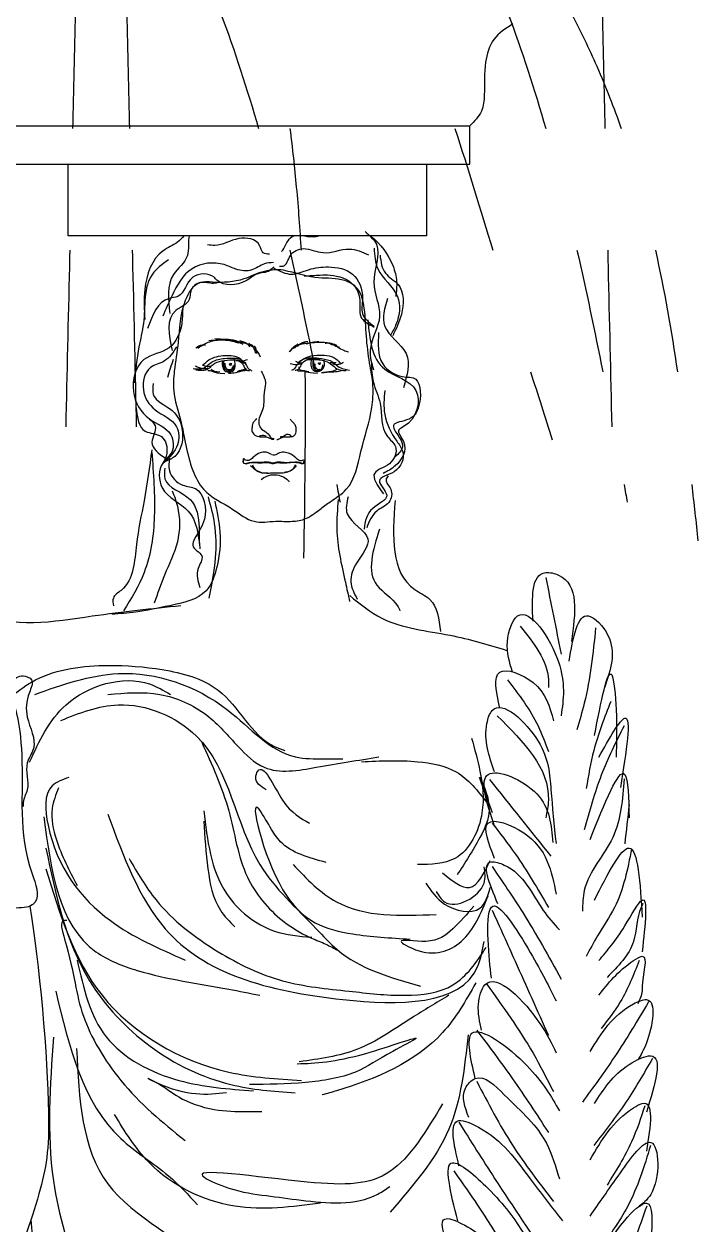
# Model space of a CAD drawing. Extents: x 3172 to 33391, y 13916 to 34175.
# Drawn here: x 8699 to 9228, y 31418 to 32360 of the extents above; entities that cross this region are included whole.
import ezdxf

# ---------------------------------------------------------------- set-up
doc = ezdxf.new("R2010")
doc.units = 0
doc.layers.get('0').update_dxf_attribs({"linetype": 'CONTINUOUS'})

# ---------------------------------------------------------------- blocks, each defined once
blk = doc.blocks.new('A$C252A7461')
at = {"color": 4}
for points in [[(1578.74, 428.41), (1578.02, 398.11), (1577.31, 367.82), (1576.61, 337.53)], [(1619.19, 428.41), (1619.9, 398.11), (1620.61, 367.82), (1621.32, 337.53)], [(1692.89, 428.41), (1703.98, 398.65), (1713.82, 368.31), (1722.7, 337.53)], [(1918.56, 428.41), (1929.66, 398.65), (1939.49, 368.31), (1948.37, 337.53)], [(1992.72, 428.41), (1993.43, 398.11), (1994.14, 367.82), (1994.85, 337.53)], [(1877.02, 337.53), (1887.41, 305.76), (1897.09, 273.7), (1906.76, 241.99)], [(1747.25, 241.99), (1754.52, 210.4), (1761.15, 178.5), (1767.44, 146.46)], [(1972.92, 241.99), (1980.19, 210.4), (1986.82, 178.5), (1993.11, 146.46)], [(2034.52, 241.99), (2041.52, 210.5), (2047.08, 178.59), (2051.79, 146.46)], [(1759.17, 146.46), (1759.7, 97.73), (1758.92, 48.87), (1758.14, 0)], [(1936.49, 146.46), (1942.13, 128.63), (1947.79, 110.86), (1953.44, 93.1)], [(1784.19, 57.91), (1785.04, 53.29), (1785.9, 48.68), (1786.75, 44.06)], [(2009.86, 57.91), (2010.72, 53.29), (2011.57, 48.68), (2012.42, 44.06)], [(2063.07, 57.91), (2064.75, 43.17), (2066.37, 28.41), (2067.99, 13.65)]]:
    blk.add_open_spline(points, degree=3, dxfattribs=at)
for points, knots in [([(1968.24, 428.41), (1975.51, 414.62), (1989.96, 384.67), (2001.92, 354.02), (2007.67, 337.53)], [324.301889, 324.301889, 324.301889, 324.301889, 354.979584, 389.90339, 389.90339, 389.90339, 389.90339]), ([(1747.43, 337.53), (1749.34, 322.23), (1752.8, 290.45), (1755.14, 258.54), (1756.09, 241.99)], [252.696264, 252.696264, 252.696264, 252.696264, 283.65169, 316.888395, 316.888395, 316.888395, 316.888395]), ([(1574.4, 241.99), (1574.3, 237.69), (1573.24, 191.46), (1572.19, 145.23), (1571.24, 103.31)], [315.418437, 315.418437, 315.418437, 315.418437, 324.030934, 407.896175, 407.896175, 407.896175, 407.896175]), ([(1623.53, 241.99), (1623.63, 237.69), (1624.69, 191.46), (1625.73, 145.23), (1626.68, 103.31)], [315.418437, 315.418437, 315.418437, 315.418437, 324.030934, 407.896175, 407.896175, 407.896175, 407.896175]), ([(1997.06, 241.99), (1997.15, 237.69), (1998.21, 191.46), (1999.26, 145.23), (2000.21, 103.31)], [315.418437, 315.418437, 315.418437, 315.418437, 324.030934, 407.896175, 407.896175, 407.896175, 407.896175])]:
    blk.add_open_spline(points, degree=3, knots=knots, dxfattribs=at)

msp = doc.modelspace()

# ---------------------------------------------------------------- linework, layer by layer
for p, q in [((8678.0836, 32280.21342), (9048.94401, 32280.21342)), ((9048.94401, 32250.21342), (9048.94401, 32280.21342)), ((8307.22318, 32250.21342), (9048.94401, 32250.21342))]:
    msp.add_line(p, q)
msp.add_lwpolyline([(9014.95556, 32193.93941), (8733.40087, 32193.93941), (8733.40087, 32250.21342), (9014.95556, 32250.21342)], close=True)
for points in [[(9082.78056, 32360.21342), (9067.90574, 32348.1095), (9061.40249, 32330.23867), (9060.38635, 32304.44775), (9058.15092, 32291.85691), (9048.94401, 32280.21342)], [(8799.16258, 32025.75547), (8793.132, 31985.58894), (8787.10141, 31951.4474), (8775.04022, 31915.29752), (8769.00962, 31909.27254), (8769.00962, 31903.24757)], [(8799.16258, 32023.74715), (8801.17279, 31973.53898), (8793.132, 31929.35581), (8777.05041, 31899.23091)], [(8870.93884, 32017.69571), (8871.19894, 32017.04596), (8870.93884, 32016.39621), (8871.06889, 32015.61651), (8872.49943, 32015.09671), (8876.79108, 32015.87641), (8879.00193, 32016.00636)], [(8878.74182, 32016.00636), (8881.86302, 32016.00636), (8886.5448, 32016.13631), (8888.6256, 32016.26626), (8891.35665, 32016.13631), (8894.21774, 32015.48656), (8895.77834, 32015.87641), (8899.41973, 32016.26626), (8903.97147, 32015.87641), (8910.34391, 32016.13631), (8916.45624, 32015.48656), (8917.62669, 32015.09671), (8918.53704, 32015.35661), (8918.92719, 32016.78606)], [(8815.24417, 31993.62225), (8819.26455, 31981.5723), (8819.26455, 31953.45573), (8809.21358, 31927.34748), (8801.17279, 31905.2559)], [(8848.64534, 31985.42217), (8852.70954, 31961.05567), (8850.27582, 31933.55751), (8841.86199, 31915.06206), (8813.25497, 31903.29222), (8786.33071, 31898.24801), (8767.82029, 31896.56662)], [(8990.31646, 31985.9637), (9005.8655, 31916.0496), (9017.52729, 31908.28136), (9026.05172, 31883.05287)], [(8978.07017, 31963.49735), (8976.05997, 31919.31418), (8992.14155, 31903.24757), (8994.15174, 31899.23091)], [(8821.94621, 31903.14879), (8752.33898, 31894.96733), (8666.35362, 31899.05806), (8633.59728, 31927.69317), (8584.4628, 31931.78391), (8576.2737, 31923.60245)], [(9098.68202, 31891.19761), (9108.733, 31929.35581), (9118.784, 31927.34748), (9128.83497, 31875.131)], [(8533.81135, 31916.83164), (8599.08315, 31886.26397), (8676.59342, 31853.65844), (8696.99085, 31786.40956), (8705.14981, 31692.66869), (8707.18955, 31670.2524), (8705.14981, 31668.21455), (8699.03059, 31666.1767), (8682.71264, 31664.13886), (8676.59342, 31660.06317)], [(9108.733, 31925.33915), (9120.79419, 31865.08937)], [(8954.72152, 31911.26145), (8979.9843, 31893.4455), (9033.48195, 31880.08354), (9078.06332, 31868.20624)], [(9082.60043, 31851.03108), (9078.58004, 31875.131), (9086.62083, 31895.21427), (9118.784, 31859.06438), (9120.79419, 31816.88954)], [(9127.03018, 31859.66141), (9142.29274, 31895.24093), (9157.5553, 31879.99257), (9155.01155, 31839.33026)], [(9088.63102, 31887.18095), (9110.74321, 31845.0061), (9110.74321, 31838.98112)], [(9147.90746, 31886.02219), (9138.99118, 31826.63569), (9133.04701, 31805.85042)], [(8688.31337, 31831.91905), (8707.88808, 31844.95671), (8764.981, 31856.36467), (8807.39287, 31853.10525), (8851.43596, 31836.80818), (8895.47906, 31792.80608), (8903.63519, 31789.54667)], [(8707.29904, 31833.60638), (8772.8117, 31849.9693), (8858.79706, 31821.33418), (8912.02612, 31784.51761), (8934.62848, 31783.02784), (8949.30952, 31783.02784)], [(9072.54945, 31822.91451), (9072.54945, 31851.03108), (9098.68202, 31842.99778), (9114.76359, 31812.87288)], [(9146.97269, 31801.3246), (9160.58679, 31848.92958), (9163.9903, 31821.72672), (9163.9903, 31784.32281)], [(8688.31337, 31843.32701), (8698.10073, 31848.21613), (8704.62564, 31844.95671), (8702.99442, 31835.17847), (8701.36319, 31815.62199), (8706.25687, 31791.17638), (8701.36319, 31779.76842), (8701.36319, 31758.58222), (8698.10073, 31748.80398), (8698.10073, 31745.54456)], [(8703.2045, 31780.42688), (8731.86629, 31825.42491), (8797.37895, 31841.78784), (8813.75711, 31833.60638)], [(9078.58004, 31845.0061), (9102.7024, 31808.85622), (9110.74321, 31788.77297)], [(8764.62261, 31833.60638), (8805.56802, 31833.60638), (8842.4189, 31817.24345), (8866.98615, 31792.69907), (8887.45887, 31776.33615), (8928.40428, 31776.33615), (8977.53879, 31784.51761)], [(8727.77173, 31813.15273), (8772.8117, 31825.42491), (8834.22983, 31800.88053), (8884.06048, 31699.91275), (8928.40428, 31649.52351), (8944.78245, 31633.16059), (9010.29511, 31604.52548)], [(9068.52905, 31772.70635), (9062.49845, 31810.86455), (9066.51886, 31820.90618), (9102.7024, 31796.80627), (9112.7534, 31758.64807), (9116.77378, 31716.47322)], [(9159.79582, 31828.12035), (9146.42141, 31789.51913), (9140.47722, 31759.82588)], [(9070.53926, 31816.88954), (9110.74321, 31750.61477), (9108.733, 31736.55648)], [(9150.3762, 31784.32281), (9170.79735, 31814.92601), (9167.39383, 31760.52032)], [(9170.19815, 31808.81975), (9152.3656, 31770.21853), (9138.99118, 31727.16331)], [(8838.38617, 31796.0655), (8859.59208, 31742.28515), (8874.27313, 31690.1345), (8902.00396, 31655.91066), (8923.2099, 31642.873), (8934.62848, 31637.98387), (8944.41584, 31633.09475)], [(9050.44552, 31799.32491), (9056.97042, 31773.24959), (9058.60165, 31740.65544), (9037.39571, 31704.80187), (9008.03365, 31699.91275)], [(8888.95415, 31758.58222), (8880.79802, 31768.36047), (8882.42925, 31773.24959), (8902.00396, 31750.43369), (8923.2099, 31732.5069)], [(8963.99879, 31780.73965), (9008.22312, 31780.73965), (9038.37609, 31772.70635), (9062.49845, 31748.60644)], [(9068.52366, 31730.05034), (9063.43614, 31770.71263), (9101.59256, 31755.46428), (9114.31137, 31717.34337)], [(9143.56916, 31719.71605), (9170.79735, 31770.72139), (9174.20088, 31736.71783)], [(8733.98771, 31768.36047), (8720.9379, 31761.84164), (8717.67544, 31730.87719), (8766.61223, 31655.91066), (8825.33635, 31624.94621)], [(9066.75777, 31740.65544), (9056.97042, 31768.36047), (9063.49532, 31750.43369), (9056.97042, 31721.09895), (9039.02694, 31691.76421)], [(9064.50866, 31766.68138), (9112.7534, 31706.43158)], [(9170.19815, 31767.2492), (9161.28188, 31721.22466), (9138.99118, 31679.65411), (9137.50514, 31663.32283)], [(8725.83158, 31760.21193), (8720.9379, 31743.91485), (8724.20035, 31719.46924), (8740.5126, 31683.61569)], [(8936.25971, 31701.54246), (8900.37273, 31717.83953), (8892.21661, 31729.24749), (8883.36432, 31743.61031), (8902.00396, 31680.35627), (8957.06607, 31645.43278), (9002.10602, 31641.34205)], [(9174.20088, 31746.9189), (9170.79735, 31716.31569)], [(8714.413, 31737.39602), (8755.19365, 31631.46504), (8787.81817, 31616.79767), (8859.59208, 31602.13031), (8884.06048, 31597.24118)], [(8764.62261, 31739.51958), (8809.66258, 31649.52351), (8949.30952, 31593.98177), (9055.33919, 31620.05709), (9060.23288, 31639.61358)], [(8840.01738, 31742.28515), (8857.96088, 31677.09685), (8895.47906, 31647.76212), (8924.84113, 31642.873)], [(8840.01738, 31734.13661), (8843.27983, 31696.65333), (8853.06719, 31664.05919), (8864.48577, 31651.02153)], [(9068.52366, 31704.6364), (9063.43614, 31732.59173), (9091.41751, 31724.96755), (9116.85513, 31676.68106)], [(9066.51886, 31732.53982), (9084.61064, 31708.43991), (9110.74321, 31666.26505)], [(8716.04423, 31712.95041), (8750.29996, 31608.64914), (8861.22331, 31527.16377), (8911.79131, 31520.64494)], [(9176.14232, 31712.31669), (9162.76792, 31666.29216), (9149.3935, 31644.02222), (9140.47722, 31627.69094)], [(9146.97269, 31672.11107), (9174.20088, 31712.91534), (9184.41144, 31658.50965)], [(8781.29325, 31704.80187), (8802.49919, 31672.20773), (8851.43596, 31631.46504), (8902.00396, 31608.64914), (8954.20319, 31600.5006), (8998.24629, 31597.24118), (9035.76448, 31605.38972), (9061.86409, 31634.72446)], [(8910.16009, 31699.91275), (8944.41584, 31670.57802), (9022.71467, 31660.79978)], [(9027.60836, 31693.39392), (9048.81429, 31681.98598), (9065.12655, 31703.17217)], [(9071.06742, 31669.05689), (9065.97989, 31702.095), (9076.15495, 31699.55361), (9106.68007, 31663.9741), (9119.39888, 31648.72574)], [(8716.04423, 31696.65333), (8760.08731, 31597.24118), (8859.59208, 31536.94201), (8916.685, 31530.42318)], [(9022.71467, 31678.72656), (9029.23959, 31670.57802), (9060.23288, 31685.24538), (9060.23288, 31698.28304)], [(9066.51886, 31698.39828), (9090.64123, 31662.24841), (9120.79419, 31610.03192)], [(9014.55854, 31685.24538), (9029.23959, 31668.94832), (9056.97042, 31665.6889), (9065.12655, 31681.98598)], [(9052.07673, 31667.31861), (9035.76448, 31649.39183), (9014.55854, 31639.61358), (8994.98384, 31639.61358), (9006.40242, 31633.09475), (9042.28938, 31639.61358), (9063.49532, 31675.46715)], [(9065.97989, 31610.60483), (9063.43614, 31641.10156), (9065.97989, 31666.5155), (9096.50504, 31630.93598), (9116.85513, 31592.81507)], [(9150.3762, 31624.50609), (9170.79735, 31651.70893), (9184.41144, 31672.11107), (9184.41144, 31631.3068)], [(9066.51886, 31664.25673), (9084.61064, 31624.09021), (9110.74321, 31565.84874)], [(9185.0586, 31669.26148), (9183.57256, 31666.29216), (9177.62837, 31639.56823), (9156.82373, 31611.35964)], [(8732.35648, 31655.91066), (8730.72525, 31655.91066), (8730.72525, 31641.24329), (8745.40629, 31580.94411), (8774.76835, 31530.42318), (8825.33635, 31483.16166)], [(8740.5126, 31624.94621), (8763.34977, 31564.64703), (8820.44267, 31530.42318), (8879.16679, 31522.27464)], [(9150.3762, 31597.30324), (9177.6044, 31624.50609), (9184.41144, 31627.90645), (9184.41144, 31604.10395), (9184.41144, 31600.7036), (9181.00793, 31590.50253)], [(9182.08651, 31624.7216), (9167.22605, 31592.05904), (9152.3656, 31571.27376)], [(9058.34861, 31569.94253), (9055.80486, 31590.27369), (9060.89236, 31605.52204), (9104.13632, 31575.02532), (9116.85513, 31552.15278)], [(9053.70796, 31607.01943), (9027.60836, 31567.90645), (8944.41584, 31522.27464), (8932.99725, 31519.01523)], [(9062.49845, 31606.01526), (9098.68202, 31551.79045), (9114.76359, 31521.66556)], [(8723.6772, 31600.43474), (8774.76835, 31484.79137), (8812.28654, 31455.45663), (8835.12371, 31432.64073)], [(9032.50202, 31597.24118), (9003.13996, 31579.3144), (8960.72809, 31554.86879), (8915.05377, 31545.09055)], [(9189.51674, 31592.05904), (9162.76792, 31549.00382), (9137.50514, 31513.37192)], [(9143.56916, 31553.09862), (9177.6044, 31590.50253), (9187.81498, 31593.90288), (9187.81498, 31559.89933), (9181.00793, 31546.2979)], [(9053.26108, 31531.82162), (9050.71733, 31567.40114), (9093.96128, 31541.9872), (9119.39888, 31506.40768)], [(9054.45767, 31569.86539), (9082.60043, 31531.70719), (9110.74321, 31489.53233)], [(8721.88944, 31564.40834), (8721.88944, 31451.41529), (8791.48842, 31306.55241), (8863.98734, 31251.50452), (8887.18701, 31234.12096)], [(8913.42254, 31543.46084), (8967.253, 31551.60937), (9006.40242, 31563.01732), (8988.45894, 31553.23908), (8959.09688, 31536.94201), (8919.94744, 31528.79348), (8875.90436, 31527.16377)], [(9047.61823, 31566.32731), (9032.57064, 31492.16157), (8986.42464, 31427.01598)], [(8740.05536, 31555.43671), (8764.62261, 31449.07773), (8846.51346, 31379.53531), (8858.79706, 31363.17239)], [(9146.97269, 31512.29435), (9174.20088, 31542.89755), (9191.21849, 31549.69826), (9187.81498, 31505.49364)], [(9192.48883, 31547.51916), (9171.6842, 31513.37192), (9146.42141, 31479.22469)], [(8857.96088, 31520.64494), (8802.49919, 31528.79348), (8795.97429, 31532.05289), (8802.49919, 31528.79348), (8820.44267, 31517.38552), (8848.17352, 31507.60728), (8874.27313, 31505.97757), (8885.69171, 31505.97757)], [(9048.17356, 31501.32491), (9045.6298, 31524.19744), (9053.26108, 31531.82162), (9076.15495, 31519.11465), (9109.22384, 31480.99375), (9119.39888, 31453.03842)], [(9054.45767, 31529.69886), (9082.60043, 31479.49071), (9114.76359, 31435.30752)], [(9027.55242, 31511.93221), (8986.17843, 31458.7866), (8921.16216, 31450.5195), (8840.77842, 31454.06255), (8859.69224, 31445.79545), (8889.24509, 31439.89038), (8916.43371, 31436.34734), (8976.72152, 31441.07139), (8986.17843, 31446.97646)], [(9143.56916, 31468.08972), (9177.6044, 31508.89399), (9184.41144, 31512.29435), (9187.81498, 31474.89044)], [(8931.80119, 31433.98532), (8864.4207, 31431.62329), (8797.04021, 31465.87268), (8769.85159, 31503.66511)], [(9186.54464, 31510.4026), (9176.14232, 31482.19401), (9156.82373, 31448.04677)], [(9040.54227, 31463.204), (9040.54227, 31498.78351), (9055.80486, 31493.70072), (9096.50504, 31453.03842), (9121.94265, 31420.00031)], [(9040.38628, 31497.56565), (9068.52905, 31453.38246), (9112.7534, 31387.10769)], [(9143.56916, 31423.88509), (9167.39383, 31457.88866), (9191.21849, 31481.69114), (9191.21849, 31440.88687), (9181.00793, 31430.6858)], [(9191.00279, 31479.22469), (9173.17024, 31431.71549), (9149.3935, 31396.0836)], [(9039.59285, 31420.00031), (9035.45475, 31465.74539), (9063.43614, 31445.41424), (9091.41751, 31409.83473), (9116.46802, 31360.01059)], [(9036.3659, 31459.40745), (9062.49845, 31421.24925), (9118.0444, 31321.03148)], [(9142.35206, 31358.02656), (9170.79735, 31420.48473), (9187.81498, 31434.08616), (9191.21849, 31403.48296)], [(9188.0307, 31431.71549), (9170.19815, 31381.23698)], [(9037.99852, 31381.8794), (9030.36724, 31404.75194), (9027.82347, 31420.00031), (9055.80486, 31409.83473), (9086.32998, 31379.338), (9114.31137, 31341.21709)]]:
    msp.add_spline(points, degree=3)
at = {"color": 7}
for points, knots in [([(8824.45889, 32193.93941), (8822.87192, 32192.03825), (8818.18832, 32187.00477), (8800.65713, 32180.46876), (8792.11981, 32154.55331), (8793.23002, 32135.79018), (8793.68864, 32128.03915)], [74.436720348, 74.436720348, 74.436720348, 74.436720348, 81.351093938, 93.783086523, 125.786756433, 148.313017451, 148.313017451, 148.313017451, 148.313017451]), ([(8828.52453, 32193.93941), (8827.43093, 32189.2424), (8830.01523, 32175.77159), (8809.92919, 32161.80395), (8812.07885, 32143.96529), (8813.42748, 32132.77386)], [11.306840998, 11.306840998, 11.306840998, 11.306840998, 25.689374812, 43.164250482, 72.585346083, 72.585346083, 72.585346083, 72.585346083]), ([(8901.219, 32181.47778), (8901.50794, 32181.85097), (8904.37723, 32185.55699), (8908.13327, 32197.91826), (8921.91285, 32192.10192), (8928.98416, 32193.52737), (8930.39369, 32193.93941)], [0, 0, 0, 0, 1.356657335, 13.472280486, 29.488664098, 33.624138807, 33.624138807, 33.624138807, 33.624138807]), ([(8970.84406, 32193.93941), (8978.86271, 32187.44568), (8987.63273, 32176.03425), (8992.27875, 32158.18737), (8991.29771, 32150.08062), (8990.81338, 32146.07843)], [74.678043767, 74.678043767, 74.678043767, 74.678043767, 103.098821157, 114.824044729, 126.256876137, 126.256876137, 126.256876137, 126.256876137]), ([(8835.26917, 32105.51638), (8837.2134, 32106.84915), (8841.8507, 32110.02801), (8851.65624, 32112.74999), (8863.59197, 32111.17687), (8875.89115, 32109.61752), (8882.05977, 32103.81392), (8884.45434, 32098.76261)], [0, 0, 0, 0, 4.864402515, 11.602339752, 20.305842076, 29.345948707, 37.536657984, 37.536657984, 37.536657984, 37.536657984]), ([(8843.17946, 32088.14379), (8843.56187, 32088.16243), (8844.97891, 32088.2315), (8848.11107, 32086.52802), (8851.09555, 32085.98981), (8856.44136, 32085.67177)], [0, 0, 0, 0, 0.746712809, 2.766961339, 6.74566237, 6.74566237, 6.74566237, 6.74566237]), ([(8913.23275, 32088.53905), (8913.24143, 32088.4106), (8913.35384, 32088.03333), (8914.54412, 32087.64099), (8916.98767, 32088.20764), (8921.19396, 32086.87518), (8924.10468, 32086.30018), (8929.30315, 32086.07186)], [0.60918117, 0.60918117, 0.60918117, 0.60918117, 0.885063362, 1.513450501, 2.710864746, 6.020873949, 9.934264752, 9.934264752, 9.934264752, 9.934264752])]:
    msp.add_open_spline(points, degree=3, knots=knots, dxfattribs=at)
for points in [[(8891.57049, 32179.49948), (8886.77236, 32180.45837), (8883.89348, 32186.2117), (8867.57984, 32191.64539), (8848.70719, 32186.2117), (8842.94944, 32186.85096)], [(8966.77761, 32197.14278), (8975.61377, 32187.17414), (8973.61851, 32157.55304), (8978.17911, 32130.78013), (8970.76813, 32103.72239), (8973.33347, 32088.62703)], [(8899.50878, 32170.08505), (8902.35916, 32170.08505), (8908.0599, 32178.34477), (8918.32125, 32183.75632), (8933.71327, 32180.62332), (8954.521, 32183.4715), (8969.34294, 32178.91441)], [(8973.88216, 32184.14439), (8976.70403, 32167.93111), (8992.22432, 32146.07843), (8991.21613, 32124.56821), (8986.98333, 32116.10911)], [(8812.33009, 32174.98036), (8799.63167, 32163.70156), (8792.57699, 32124.93067), (8789.04966, 32106.60262), (8785.52232, 32078.40561)], [(8894.76923, 32172.78726), (8887.73198, 32171.82837), (8877.81585, 32167.03393), (8865.34071, 32167.67319), (8856.06432, 32171.18911), (8830.79417, 32167.99282), (8815.12029, 32146.89728), (8807.76315, 32130.59618)], [(8978.48771, 32178.72419), (8982.68051, 32164.58438), (8992.63841, 32155.68154), (8995.2589, 32132.11518), (8988.44561, 32115.35688)], [(8895.08911, 32169.59096), (8891.57049, 32166.39467), (8881.97423, 32163.83764), (8873.01771, 32158.40394), (8850.30657, 32159.0432), (8848.06744, 32161.2806), (8831.43392, 32161.2806), (8819.59854, 32146.25802), (8812.88116, 32144.65987), (8795.92777, 32121.0073)], [(8894.90477, 32167.20921), (8887.65827, 32165.9314), (8871.46018, 32159.96827), (8846.73679, 32157.41265), (8836.93269, 32156.98671), (8825.42352, 32142.93077), (8819.88208, 32110.13358), (8816.83365, 32087.5164), (8816.42734, 32072.08823), (8821.70946, 32049.35197), (8831.39125, 32009.61231), (8839.91655, 31994.7045), (8862.93487, 31978.94481), (8879.55923, 31969.57418), (8896.60984, 31969.57418), (8909.39779, 31969.57418), (8920.05443, 31971.70387), (8931.13732, 31978.94481), (8939.23636, 31984.90793), (8952.02433, 31994.7045), (8963.53349, 32024.52013), (8972.0588, 32059.02107), (8972.91133, 32076.05858), (8970.35374, 32093.94795), (8967.79614, 32114.81889), (8966.09108, 32136.96764), (8960.9759, 32151.87546), (8950.74553, 32158.69046), (8930.2848, 32160.82015), (8906.41394, 32165.9314), (8898.74116, 32167.20921), (8891.92092, 32166.78327)], [(8894.86979, 32168.63603), (8908.97914, 32163.70156), (8922.38303, 32167.22618), (8937.90331, 32169.34096), (8956.95094, 32163.70156), (8964.71108, 32144.66858), (8964.71108, 32132.68485), (8973.88216, 32122.8159)], [(8918.85569, 32162.29171), (8931.5541, 32162.99663), (8939.31425, 32162.99663), (8957.6564, 32155.24246), (8962.59468, 32143.25873), (8963.30015, 32130.57007), (8973.88216, 32122.11097)], [(8851.58607, 32157.12542), (8847.74756, 32156.48616), (8837.51156, 32157.12542), (8830.15442, 32151.37209), (8828.55505, 32143.70098), (8817.99917, 32135.07099), (8815.12029, 32103.74731)], [(8984.46418, 32144.66858), (8982.04505, 32123.15836), (8998.97627, 32101.30569), (8996.85987, 32074.51853)], [(8823.44288, 32136.4007), (8822.66139, 32124.68748), (8812.89287, 32105.94633), (8792.96507, 32096.57576), (8784.7595, 32071.58756), (8797.26322, 32050.11333), (8814.06508, 32037.61923), (8814.84657, 32023.95381), (8807.81323, 32015.36412), (8807.39181, 31995.92937), (8827.85037, 31977.60132), (8837.02145, 31947.99446)], [(8968.94389, 32127.75037), (8982.15641, 32089.17204), (9006.73641, 32072.40375), (8997.56534, 32044.20674), (8993.33253, 32041.38704), (8996.85987, 32032.22302), (8990.51066, 32013.19004), (8980.93683, 32007.20818)], [(8977.4095, 32117.88142), (8980.58411, 32093.36162), (8998.9276, 32082.88768), (9004.62001, 32082.2727), (9009.55829, 32062.5348), (9001.09267, 32049.84615), (8989.09973, 32044.91168), (8994.74347, 32033.63287), (8996.1544, 32027.99347), (8990.51066, 32020.23929)], [(8818.6793, 32106.60262), (8808.80274, 32095.32382), (8798.22074, 32090.38934), (8792.57699, 32072.76621), (8801.74807, 32057.25786), (8818.6793, 32043.86429), (8819.38476, 32029.76578), (8808.80274, 32015.66728)], [(8833.84845, 32105.83246), (8838.81718, 32108.14942), (8841.30154, 32108.14942)], [(8843.95153, 32111.62485), (8851.57026, 32112.28685), (8866.64207, 32110.96287), (8870.61705, 32108.64591)], [(8848.58901, 32113.11433), (8857.53273, 32112.28685), (8867.63582, 32109.63889)], [(8867.96706, 32111.62485), (8874.09516, 32108.9769), (8876.08266, 32106.65994)], [(8875.14213, 32109.39696), (8877.40766, 32108.14942), (8880.59642, 32101.68706)], [(8879.39914, 32107.40302), (8880.55452, 32105.83246), (8881.52765, 32101.4212)], [(8907.20844, 32103.00383), (8910.65396, 32106.05323), (8925.0267, 32109.98793), (8940.16694, 32108.97354), (8950.06058, 32103.90378), (8953.61215, 32102.63634)], [(8907.996, 32103.00383), (8910.45708, 32106.34833), (8914.00104, 32108.90589)], [(8911.24463, 32105.46302), (8913.50882, 32107.62711), (8919.12009, 32110.47977), (8921.48274, 32110.87325)], [(8913.53132, 32107.0258), (8915.83528, 32108.85574), (8921.80195, 32110.74472)], [(8920.59675, 32108.90589), (8925.22359, 32110.28304), (8930.30888, 32110.92181)], [(8935.36326, 32109.4961), (8938.71033, 32109.69283), (8944.19171, 32108.02932)], [(8939.69476, 32108.70916), (8942.84495, 32107.92222), (8946.67291, 32106.31743)], [(8815.85742, 32096.73367), (8811.62462, 32082.63516)], [(8831.56261, 32089.48279), (8833.99361, 32089.33098), (8839.15947, 32089.78643), (8843.24568, 32092.31729), (8846.60441, 32094.79651), (8856.3284, 32097.52928), (8864.53301, 32097.68111), (8867.87564, 32097.22564), (8870.00276, 32096.1629), (8873.62189, 32092.07384), (8874.81435, 32089.82822), (8876.83239, 32088.45335), (8877.74968, 32087.85756)], [(8833.89001, 32088.48701), (8840.45197, 32088.4221), (8844.4801, 32090.11002), (8847.2738, 32092.83665), (8854.14356, 32095.52293), (8862.60669, 32096.47216), (8868.84584, 32095.66696), (8871.29621, 32093.86659)], [(8839.05016, 32092.29051), (8844.11649, 32096.35579), (8856.70552, 32099.88415), (8868.60369, 32097.35293), (8870.8298, 32095.43535)], [(8854.79717, 32095.57482), (8854.59097, 32094.29281), (8854.89363, 32090.52852), (8856.53973, 32087.72881), (8860.53237, 32086.8889), (8863.2992, 32088.00878), (8864.73515, 32092.17334), (8864.31487, 32095.53298), (8863.78953, 32096.86284)], [(8865.55245, 32095.97463), (8870.45724, 32093.40289), (8871.74144, 32090.69897), (8873.71361, 32088.49917), (8874.67676, 32088.08671), (8875.96096, 32087.94923)], [(8865.9676, 32096.0082), (8869.7915, 32095.55868), (8874.40267, 32096.79487)], [(8909.15201, 32088.21039), (8911.43474, 32089.67673), (8914.26571, 32093.91707), (8917.20591, 32096.36536), (8932.56035, 32097.34468), (8941.21025, 32094.8384), (8945.45722, 32091.4108), (8949.86754, 32089.28894), (8954.44121, 32088.30962)], [(8911.89127, 32088.3104), (8913.06387, 32088.4954), (8914.7302, 32089.29709), (8916.14967, 32091.51716), (8918.30974, 32094.90893), (8923.61731, 32097.129), (8931.33182, 32097.37567)], [(8915.41326, 32095.22106), (8919.98921, 32098.09515), (8928.94497, 32099.98944), (8943.65335, 32097.31131), (8947.70632, 32093.06548)], [(8921.61623, 32096.52858), (8930.43687, 32096.52858), (8940.39352, 32092.87977), (8944.47715, 32089.45216), (8951.82768, 32087.98318)], [(8924.71979, 32096.85502), (8924.22976, 32094.56995), (8924.71979, 32090.16302), (8926.18989, 32088.20438), (8931.02243, 32087.46001), (8933.05039, 32088.69404), (8934.84719, 32093.59063), (8934.35715, 32095.8757)], [(8926.03569, 32096.25306), (8925.58891, 32093.63819), (8926.73778, 32089.33322), (8930.28015, 32088.12144), (8932.8013, 32089.58832), (8933.63104, 32092.58586)], [(8833.35204, 32091.73771), (8836.38865, 32090.38915), (8842.34943, 32089.71486), (8843.58657, 32090.052)], [(8838.9754, 32092.18724), (8842.91177, 32091.28819), (8845.49852, 32091.62534)], [(8845.96028, 32089.02792), (8848.10909, 32087.63858), (8852.65954, 32087.13336)], [(8855.73649, 32095.41456), (8855.53031, 32093.12526), (8856.36461, 32089.61862), (8858.43098, 32087.9038), (8861.16279, 32088.04378), (8863.43929, 32089.79359), (8864.13976, 32092.59329)], [(8856.67982, 32093.81816), (8856.60977, 32092.38331), (8857.80056, 32089.6886), (8860.95265, 32088.88369), (8862.70381, 32090.21355), (8863.26418, 32091.89337)], [(8874.02132, 32088.01749), (8872.38355, 32087.85756), (8868.94848, 32087.36414), (8865.10515, 32086.25759), (8859.503, 32085.67177)], [(8859.97052, 32093.18126), (8860.74486, 32093.26723), (8861.43317, 32093.69709), (8861.77731, 32093.18126), (8861.34712, 32092.32154), (8861.34712, 32091.89169), (8860.8309, 32092.23557), (8860.1426, 32092.40752), (8860.1426, 32093.00931)], [(8872.97978, 32089.87405), (8872.79633, 32089.09495), (8870.90404, 32088.5155), (8868.50543, 32087.90357), (8866.15785, 32087.08764)], [(8869.7915, 32094.43486), (8872.49073, 32094.2101), (8873.05306, 32094.65962)], [(8885.19189, 32087.55201), (8887.84501, 32081.82436), (8888.41355, 32079.36264), (8887.65551, 32072.35617), (8887.27649, 32067.43271), (8885.76041, 32055.88152), (8883.4863, 32050.57933), (8885.3814, 32042.05795), (8890.68766, 32038.27068), (8894.06425, 32034.58045), (8895.44577, 32034.58045)], [(8915.74012, 32093.13081), (8912.60233, 32092.54293), (8907.96102, 32093.32677)], [(8916.98216, 32093.91465), (8915.15178, 32093.78401), (8912.40621, 32095.22106)], [(8914.75956, 32090.97523), (8914.75956, 32089.53819), (8915.87086, 32088.55838), (8918.87789, 32087.9705), (8922.53865, 32087.12133)], [(8927.31223, 32093.35119), (8927.59944, 32090.54499), (8929.80145, 32088.91866), (8931.58859, 32089.11)], [(8930.05676, 32094.14841), (8930.50355, 32093.86141), (8931.33329, 32093.95708), (8931.46094, 32094.05274), (8931.68433, 32093.79763), (8931.14181, 32093.0323), (8931.01416, 32092.71341), (8930.69502, 32092.64964), (8930.50355, 32093.22364), (8930.05676, 32093.76574), (8930.05676, 32094.05274)], [(8948.34922, 32087.85477), (8946.14366, 32087.3237), (8941.0425, 32086.76737), (8932.62451, 32086.10268)], [(8944.5404, 32089.01984), (8943.98361, 32088.55707), (8941.70011, 32087.63204), (8937.21064, 32086.72405), (8934.02367, 32086.41336)], [(8939.20814, 32094.43721), (8941.62686, 32094.17593), (8943.91483, 32094.69849)], [(8941.10389, 32093.58805), (8943.52261, 32092.8042), (8947.11798, 32093.39209), (8949.92892, 32094.50253)], [(8971.67442, 32094.40901), (8973.24671, 32078.69811), (8978.48771, 32062.46351), (8984.25281, 32036.27867), (8990.54201, 32028.42322), (8985.8251, 32014.8071), (8974.29491, 32007.47535), (8981.10821, 31991.24075)], [(8800.33714, 32077.70069), (8800.33714, 32069.24159), (8815.15195, 32056.55294), (8822.9121, 32042.45443), (8817.26836, 32020.60175), (8809.50822, 32016.3722)], [(8982.15641, 32072.41375), (8982.15641, 32053.56067), (8991.5902, 32032.6128), (8996.3071, 32024.23365), (8989.4938, 32008.52275), (8977.96361, 32001.19099), (8983.7287, 31990.19336), (8972.72261, 31979.71942), (8965.90932, 31963.48482)], [(8786.93325, 32058.66771), (8793.98793, 32040.33965), (8806.68634, 32036.1101), (8810.91915, 32022.71653), (8808.09728, 32014.96235)], [(8797.37724, 32049.93277), (8801.79409, 32044.53856), (8799.34029, 32031.78861), (8810.13701, 32019.03866)], [(8881.45487, 32050.40615), (8880.25335, 32048.85244), (8878.48641, 32046.52188), (8877.921, 32043.27321), (8878.06235, 32039.95391), (8881.31352, 32036.77587), (8885.34214, 32035.99901), (8888.09857, 32035.92839), (8891.56177, 32035.01029), (8893.47007, 32034.16281), (8895.16632, 32034.02156)], [(8897.42802, 32033.95094), (8898.27614, 32033.95094), (8900.18444, 32034.86904), (8902.87019, 32035.92839), (8907.95898, 32035.99901), (8911.06878, 32037.05836), (8912.69437, 32040.87202), (8912.48234, 32043.27321), (8911.3515, 32045.88627), (8910.57405, 32046.80437), (8908.8071, 32048.85244), (8907.88829, 32049.77055)], [(8883.48239, 32036.14), (8884.83629, 32037.0419), (8889.12362, 32036.81642)], [(8900.63173, 32035.46357), (8900.40607, 32035.91452), (8902.66257, 32036.36547), (8904.24211, 32037.49285), (8908.07815, 32037.26737), (8908.30379, 32036.14)], [(8893.1391, 32021.94503), (8891.20481, 32022.98577), (8888.45217, 32023.95217), (8884.4348, 32023.35746), (8879.3759, 32020.23524), (8876.40006, 32017.85641), (8873.94501, 32017.33604), (8872.01072, 32018.30244), (8871.71314, 32018.67413), (8870.89479, 32018.37678), (8870.96918, 32017.03869), (8870.6716, 32016.36965), (8871.56435, 32015.25457), (8875.06094, 32015.18023), (8876.84645, 32015.70059), (8884.4348, 32015.47758), (8890.53525, 32015.77494), (8892.24635, 32015.40324), (8894.92459, 32014.88287), (8896.78448, 32015.55192), (8900.87625, 32015.47758), (8906.8279, 32015.77494), (8911.66363, 32015.92361), (8915.97857, 32015.18023), (8917.39209, 32014.88287), (8918.50803, 32015.47758), (8918.58242, 32015.92361), (8918.73121, 32016.44398), (8919.17759, 32016.96435), (8918.80561, 32017.41038), (8918.06165, 32017.55906), (8916.42495, 32017.11303), (8913.52352, 32018.37678), (8908.4646, 32022.39106), (8904.29845, 32023.65481), (8899.61152, 32023.4318), (8895.51976, 32021.49899), (8893.51108, 32021.72202)], [(8809.50822, 32011.43773), (8809.50822, 32002.97863), (8829.26131, 31986.76534), (8836.31598, 31964.91267), (8836.31598, 31952.22402)], [(8813.03555, 32019.1919), (8813.03555, 32009.32295), (8823.61756, 31998.04415), (8833.49412, 31995.22444), (8840.54879, 31971.25699), (8832.78865, 31955.74864), (8831.37772, 31950.81417), (8838.43239, 31942.35506), (8835.61052, 31932.48611), (8837.02145, 31917.68268)], [(8876.86214, 32013.35367), (8881.7455, 32009.47869), (8889.21417, 32007.46944), (8893.66665, 32007.61296), (8901.27895, 32007.61296), (8910.32754, 32010.77035), (8912.91285, 32013.35367)], [(8878.18557, 32013.99081), (8880.34304, 32010.42257), (8885.55074, 32007.74638), (8890.46085, 32007.59771)], [(8911.81241, 32013.99081), (8910.47329, 32011.16595), (8906.97668, 32008.63844), (8903.3313, 32008.04374)], [(8885.10436, 32002.46835), (8889.6425, 32005.14454), (8896.04052, 32006.11093), (8906.30712, 32001.57629), (8907.12548, 32000.46121)], [(8984.77691, 32005.38056), (8983.20461, 32002.23838), (8986.87331, 31994.90663), (8985.30101, 31984.43269), (8975.86721, 31977.62463), (8968.00572, 31964.53222)], [(8843.37066, 31988.88012), (8848.30893, 31967.73237), (8849.0144, 31940.94521), (8844.07612, 31909.22358)], [(8945.66345, 31986.76534), (8944.51068, 31963.82279), (8951.24175, 31921.78767), (8954.60727, 31906.65504)], [(8953.42361, 31988.88012), (8952.71813, 31975.48654), (8968.94389, 31955.74864), (8960.47828, 31937.42058), (8955.54, 31921.91223), (8960.47828, 31908.51866)]]:
    msp.add_spline(points, degree=3, dxfattribs=at)
for points, knots in [([(8703.33713, 31667.21043), (8710.7382, 31624.27494), (8721.87888, 31497.5037), (8711.78679, 31431.97808), (8663.40171, 31312.6012), (8615.57967, 31267.47212), (8612.15395, 31222.97931), (8598.45111, 31181.90903), (8565.90685, 31157.95137)], [253.573929648, 253.573929648, 253.573929648, 253.573929648, 345.809351887, 408.008746552, 535.460460966, 573.317653609, 626.151381781, 666.004824064, 666.004824064, 666.004824064, 666.004824064]), ([(8704.25051, 31421.13671), (8704.6251, 31412.74175), (8709.76244, 31368.35402), (8766.9558, 31292.2509), (8861.85941, 31243.66948), (8884.08404, 31176.77949), (8892.02186, 31152.99243), (8892.9869, 31150.1005)], [39.161401, 39.161401, 39.161401, 39.161401, 57.029123631, 135.008431707, 224.533706955, 271.074821299, 277.516196478, 277.516196478, 277.516196478, 277.516196478])]:
    msp.add_open_spline(points, degree=3, knots=knots)

# ---------------------------------------------------------------- block references
msp.add_blockref('A$C252A7461', (7160.32413, 31940.51503))

doc.saveas('drawing.dxf')
